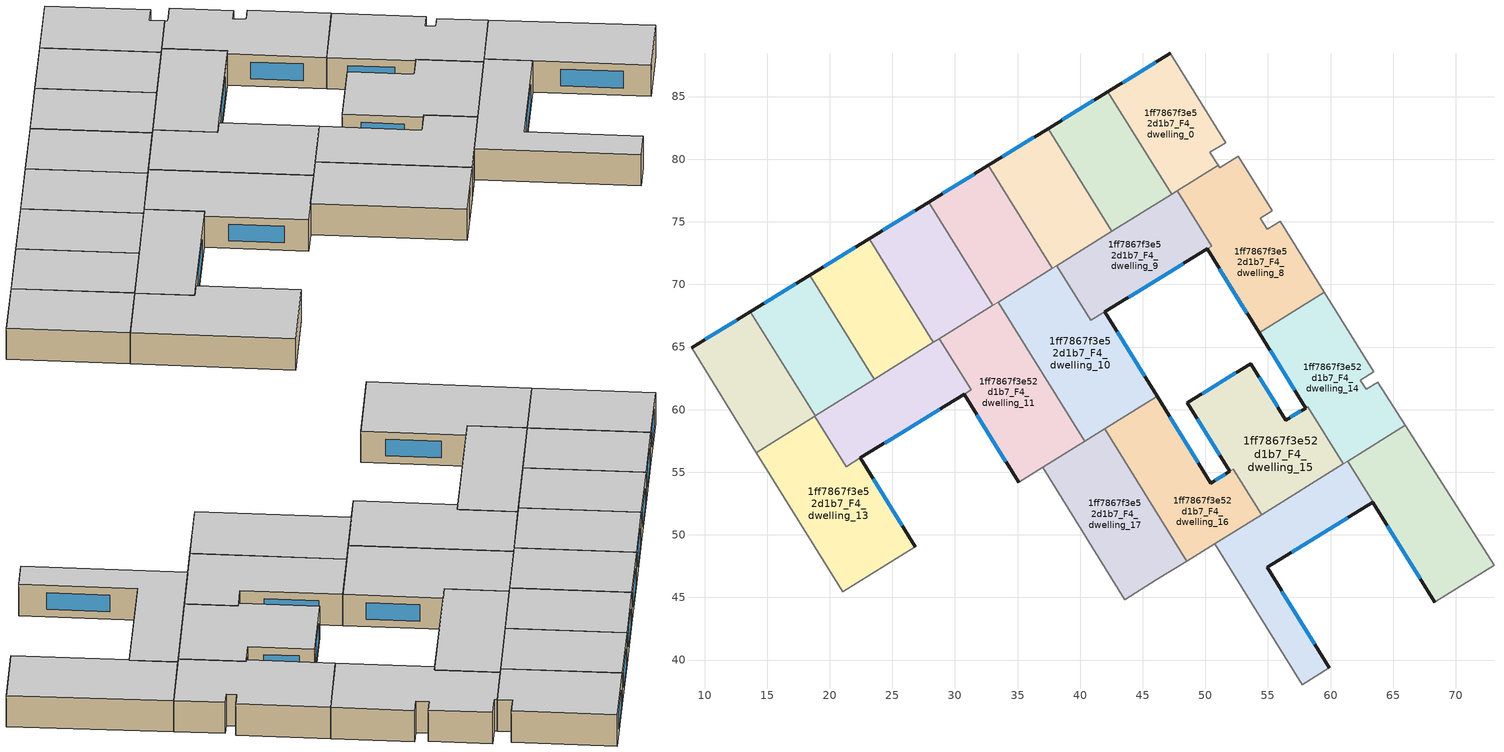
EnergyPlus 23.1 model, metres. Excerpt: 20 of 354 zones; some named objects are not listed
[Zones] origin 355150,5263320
1ff7867f3e52d1b7_F4_dwelling_0
 floor to 1ff7867f3e52d1b7_F3_dwelling_0 (EU_floor_Construction): 47.19,88.45 51.62,81.31 50.37,80.54 51.01,79.5 47.32,77.21 42.22,85.39 z12
 wall outside (EU_wall_Construction): 47.19,88.45 42.22,85.39 z12:15
 wall adiabatic (EU_wall_Construction): 51.01,79.5 50.37,80.54 51.62,81.31 47.19,88.45 z12:15
 wall to 1ff7867f3e52d1b7_F4_dwelling_1 (EU_wall_Construction): 42.22,85.39 47.32,77.21 z12:15
 wall to 1ff7867f3e52d1b7_F4_dwelling_8 (EU_wall_Construction): 47.76,77.48 51.01,79.5 z12:15
 wall to 1ff7867f3e52d1b7_F4_dwelling_9 (EU_wall_Construction): 47.32,77.21 47.76,77.48 z12:15
 window (EU_Window_Construction): 46.02,87.73 43.39,86.11 z12.7:14.3
 ceiling to 1ff7867f3e52d1b7_F5_dwelling_0 (EU_floor_Construction): 51.01,79.5 50.37,80.54 51.62,81.31 47.19,88.45 42.22,85.39 47.32,77.21 z15
1ff7867f3e52d1b7_F4_dwelling_1
 floor to 1ff7867f3e52d1b7_F3_dwelling_1 (EU_floor_Construction): 42.22,85.39 47.32,77.21 42.54,74.24 37.43,82.45 z12
 wall outside (EU_wall_Construction): 42.22,85.39 37.43,82.45 z12:15
 wall to 1ff7867f3e52d1b7_F4_dwelling_2 (EU_wall_Construction): 37.43,82.45 42.54,74.24 z12:15
 wall to 1ff7867f3e52d1b7_F4_dwelling_9 (EU_wall_Construction): 42.54,74.24 47.32,77.21 z12:15
 window (EU_Window_Construction): 41.1,84.7 38.56,83.14 z12.7:14.3
 ceiling to 1ff7867f3e52d1b7_F5_dwelling_1 (EU_floor_Construction): 47.32,77.21 42.22,85.39 37.43,82.45 42.54,74.24 z15
1ff7867f3e52d1b7_F4_dwelling_10
 floor to 1ff7867f3e52d1b7_F3_dwelling_10 (EU_floor_Construction): 41.98,67.81 46.15,61.07 40.35,57.47 33.44,68.58 38.14,71.5 40.86,67.12 z12
 wall outside (EU_wall_Construction): 46.15,61.07 41.98,67.81 z12:15
 wall to 1ff7867f3e52d1b7_F4_dwelling_11 (EU_wall_Construction): 33.44,68.58 40.35,57.47 z12:15
 wall to 1ff7867f3e52d1b7_F4_dwelling_9 (EU_wall_Construction): 41.98,67.81 40.86,67.12 38.14,71.5 z12:15
 wall to 1ff7867f3e52d1b7_F4_dwelling_16 (EU_wall_Construction): 41.96,58.46 46.15,61.07 z12:15
 wall to 1ff7867f3e52d1b7_F4_dwelling_3 (EU_wall_Construction): 37.77,71.27 33.44,68.58 z12:15
 wall to 1ff7867f3e52d1b7_F4_dwelling_17 (EU_wall_Construction): 40.36,57.47 41.96,58.46 z12:15
 wall to 1ff7867f3e52d1b7_F4_dwelling_2 (EU_wall_Construction): 38.14,71.5 37.77,71.27 z12:15
 window (EU_Window_Construction): 45.17,62.65 42.96,66.23 z12.7:14.3
 ceiling to 1ff7867f3e52d1b7_F5_dwelling_10 (EU_floor_Construction): 46.15,61.07 41.98,67.81 40.86,67.12 38.14,71.5 33.44,68.58 40.35,57.47 z15
1ff7867f3e52d1b7_F4_dwelling_11
 floor to 1ff7867f3e52d1b7_F3_dwelling_11 (EU_floor_Construction): 33.44,68.58 40.35,57.47 35.08,54.19 30.72,61.22 31.29,61.57 28.74,65.66 z12
 wall outside (EU_wall_Construction): 30.72,61.22 35.08,54.19 z12:15
 wall to 1ff7867f3e52d1b7_F4_dwelling_12 (EU_wall_Construction): 28.74,65.66 31.29,61.57 30.72,61.22 z12:15
 wall to 1ff7867f3e52d1b7_F4_dwelling_4 (EU_wall_Construction): 33.02,68.32 28.74,65.66 z12:15
 wall to 1ff7867f3e52d1b7_F4_dwelling_17 (EU_wall_Construction): 37.01,55.39 40.35,57.47 z12:15
 wall to 1ff7867f3e52d1b7_F4_dwelling_18 (EU_wall_Construction): 35.08,54.19 37.01,55.39 z12:15
 wall to 1ff7867f3e52d1b7_F4_dwelling_3 (EU_wall_Construction): 33.44,68.58 33.02,68.32 z12:15
 window (EU_Window_Construction): 31.75,59.57 34.06,55.84 z12.7:14.3
 ceiling to 1ff7867f3e52d1b7_F5_dwelling_11 (EU_floor_Construction): 40.35,57.47 33.44,68.58 28.74,65.66 31.29,61.57 30.72,61.22 35.08,54.19 z15
1ff7867f3e52d1b7_F4_dwelling_12
 floor to 1ff7867f3e52d1b7_F3_dwelling_12 (EU_floor_Construction): 28.74,65.66 31.29,61.57 21.33,55.45 18.82,59.49 z12
 wall outside (EU_wall_Construction): 22.45,56.14 30.73,61.22 z12:15
 wall to 1ff7867f3e52d1b7_F4_dwelling_13 (EU_wall_Construction): 18.82,59.49 21.33,55.45 22.45,56.14 z12:15
 wall to 1ff7867f3e52d1b7_F4_dwelling_5 (EU_wall_Construction): 28.28,65.37 23.55,62.43 z12:15
 wall to 1ff7867f3e52d1b7_F4_dwelling_6 (EU_wall_Construction): 23.55,62.43 18.84,59.5 z12:15
 wall to 1ff7867f3e52d1b7_F4_dwelling_4 (EU_wall_Construction): 28.74,65.66 28.28,65.37 z12:15
 wall to 1ff7867f3e52d1b7_F4_dwelling_7 (EU_wall_Construction): 18.84,59.5 18.82,59.49 z12:15
 window (EU_Window_Construction): 24.4,57.33 28.78,60.03 z12.7:14.3
 ceiling to 1ff7867f3e52d1b7_F5_dwelling_12 (EU_floor_Construction): 31.29,61.57 28.74,65.66 18.82,59.49 21.33,55.45 z15
1ff7867f3e52d1b7_F4_dwelling_13
 floor to 1ff7867f3e52d1b7_F3_dwelling_13 (EU_floor_Construction): 22.45,56.14 26.84,49.06 21.02,45.44 14.13,56.57 18.82,59.49 21.33,55.45 z12
 wall outside (EU_wall_Construction): 26.84,49.06 22.45,56.14 z12:15
 wall to 1ff7867f3e52d1b7_F4_dwelling_19 (EU_wall_Construction): 21.02,45.44 26.84,49.06 z12:15
 wall adiabatic (EU_wall_Construction): 14.13,56.57 21.02,45.44 z12:15
 wall to 1ff7867f3e52d1b7_F4_dwelling_7 (EU_wall_Construction): 18.82,59.49 14.13,56.57 z12:15
 window (EU_Window_Construction): 25.81,50.72 23.48,54.48 z12.7:14.3
 ceiling to 1ff7867f3e52d1b7_F5_dwelling_13 (EU_floor_Construction): 26.84,49.06 22.45,56.14 21.33,55.45 18.82,59.49 14.13,56.57 21.02,45.44 z15
1ff7867f3e52d1b7_F4_dwelling_14
 floor to 1ff7867f3e52d1b7_F3_dwelling_14 (EU_floor_Construction): 59.51,69.38 63.46,63.01 62.38,62.33 62.83,61.62 63.75,62.2 65.95,58.74 61.01,55.67 58.17,60.23 58.01,60.13 54.29,66.13 z12
 wall outside (EU_wall_Construction): 54.29,66.13 58.01,60.13 z12:15
 wall adiabatic (EU_wall_Construction): 65.95,58.74 63.75,62.2 62.83,61.62 62.38,62.33 63.46,63.01 59.51,69.38 z12:15
 wall to 1ff7867f3e52d1b7_F4_dwelling_8 (EU_wall_Construction): 59.51,69.38 54.29,66.13 z12:15
 wall to 1ff7867f3e52d1b7_F4_dwelling_20 (EU_wall_Construction): 61.36,55.89 65.95,58.74 z12:15
 wall to 1ff7867f3e52d1b7_F4_dwelling_15 (EU_wall_Construction): 58.17,60.22 61.01,55.67 / 58.01,60.13 58.17,60.23 z12:15
 wall to 1ff7867f3e52d1b7_F4_dwelling_21 (EU_wall_Construction): 61.01,55.67 61.36,55.89 z12:15
 window (EU_Window_Construction): 55.17,64.72 57.14,61.54 z12.7:14.3
 ceiling to 1ff7867f3e52d1b7_F5_dwelling_14 (EU_floor_Construction): 65.95,58.74 63.75,62.2 62.83,61.62 62.38,62.33 63.46,63.01 59.51,69.38 54.29,66.13 58.01,60.13 58.17,60.23 61.01,55.67 z15
1ff7867f3e52d1b7_F4_dwelling_15
 floor to 1ff7867f3e52d1b7_F3_dwelling_15 (EU_floor_Construction): 58.17,60.22 61.01,55.67 54.5,51.62 52.24,55.24 51.96,55.06 48.57,60.54 53.64,63.66 56.43,59.16 58.01,60.13 z12
 wall outside (EU_wall_Construction): 58.01,60.12 56.43,59.16 53.64,63.66 48.57,60.54 51.96,55.06 z12:15
 wall to 1ff7867f3e52d1b7_F4_dwelling_21 (EU_wall_Construction): 54.5,51.62 61.01,55.67 z12:15
 wall to 1ff7867f3e52d1b7_F4_dwelling_16 (EU_wall_Construction): 52.25,55.24 54.5,51.62 / 51.96,55.06 52.24,55.24 z12:15
 window (EU_Window_Construction): 55.77,60.21 54.29,62.6 / 57.63,59.9 56.8,59.38 / 49.36,59.25 51.16,56.35 / 52.45,62.93 49.76,61.27 z12.7:14.3
 ceiling to 1ff7867f3e52d1b7_F5_dwelling_15 (EU_floor_Construction): 61.01,55.67 58.17,60.22 58.01,60.13 56.43,59.16 53.64,63.66 48.57,60.54 51.96,55.06 52.24,55.24 54.5,51.62 z15
1ff7867f3e52d1b7_F4_dwelling_16
 floor to 1ff7867f3e52d1b7_F3_dwelling_16 (EU_floor_Construction): 52.24,55.24 54.5,51.62 48.52,47.91 41.96,58.46 46.15,61.07 50.45,54.13 z12
 wall outside (EU_wall_Construction): 51.96,55.06 50.45,54.13 46.15,61.07 z12:15
 wall to 1ff7867f3e52d1b7_F4_dwelling_17 (EU_wall_Construction): 41.96,58.46 48.52,47.91 z12:15
 wall to 1ff7867f3e52d1b7_F4_dwelling_22 (EU_wall_Construction): 48.52,47.91 50.74,49.28 z12:15
 wall to 1ff7867f3e52d1b7_F4_dwelling_21 (EU_wall_Construction): 50.74,49.28 54.5,51.62 z12:15
 window (EU_Window_Construction): 49.44,55.76 47.16,59.44 / 51.6,54.84 50.8,54.35 z12.7:14.3
 ceiling to 1ff7867f3e52d1b7_F5_dwelling_16 (EU_floor_Construction): 54.5,51.62 52.24,55.24 50.45,54.13 46.15,61.07 41.96,58.46 48.52,47.91 z15
1ff7867f3e52d1b7_F4_dwelling_17
 floor to 1ff7867f3e52d1b7_F3_dwelling_17 (EU_floor_Construction): 41.96,58.46 48.52,47.91 43.58,44.83 37.01,55.39 z12
 wall to 1ff7867f3e52d1b7_F4_dwelling_18 (EU_wall_Construction): 37.01,55.39 43.58,44.83 z12:15
 wall to 1ff7867f3e52d1b7_F4_dwelling_23 (EU_wall_Construction): 43.58,44.83 46.09,46.39 z12:15
 wall to 1ff7867f3e52d1b7_F4_dwelling_22 (EU_wall_Construction): 46.09,46.39 48.52,47.9 z12:15
 ceiling to 1ff7867f3e52d1b7_F5_dwelling_17 (EU_floor_Construction): 48.52,47.91 41.96,58.46 37.01,55.39 43.58,44.83 z15
1ff7867f3e52d1b7_F4_dwelling_2
 floor to 1ff7867f3e52d1b7_F3_dwelling_2 (EU_floor_Construction): 37.43,82.45 42.54,74.24 37.77,71.27 32.66,79.5 z12
 wall outside (EU_wall_Construction): 37.43,82.45 32.66,79.5 z12:15
 wall to 1ff7867f3e52d1b7_F4_dwelling_3 (EU_wall_Construction): 32.66,79.5 37.77,71.27 z12:15
 wall to 1ff7867f3e52d1b7_F4_dwelling_9 (EU_wall_Construction): 38.14,71.5 42.54,74.24 z12:15
 window (EU_Window_Construction): 36.31,81.76 33.78,80.2 z12.7:14.3
 ceiling to 1ff7867f3e52d1b7_F5_dwelling_2 (EU_floor_Construction): 42.54,74.24 37.43,82.45 32.66,79.5 37.77,71.27 z15
1ff7867f3e52d1b7_F4_dwelling_20
 floor to 1ff7867f3e52d1b7_F3_dwelling_20 (EU_floor_Construction): 65.95,58.74 73.05,47.56 68.35,44.64 68.31,44.62 63.38,52.59 63.4,52.61 61.36,55.89 z12
 wall outside (EU_wall_Construction): 63.38,52.59 68.31,44.62 z12:15
 wall adiabatic (EU_wall_Construction): 73.05,47.56 65.95,58.74 z12:15
 wall to 1ff7867f3e52d1b7_F4_dwelling_21 (EU_wall_Construction): 61.36,55.89 63.4,52.61 63.38,52.59 z12:15
 wall to 1ff7867f3e52d1b7_F4_dwelling_26 (EU_wall_Construction): 68.31,44.62 68.35,44.64 73.05,47.56 z12:15
 window (EU_Window_Construction): 64.54,50.72 67.15,46.49 z12.7:14.3
 ceiling to 1ff7867f3e52d1b7_F5_dwelling_20 (EU_floor_Construction): 73.05,47.56 65.95,58.74 61.36,55.89 63.4,52.61 63.38,52.59 68.31,44.62 68.35,44.64 z15
1ff7867f3e52d1b7_F4_dwelling_21
 floor to 1ff7867f3e52d1b7_F3_dwelling_21 (EU_floor_Construction): 61.36,55.89 63.4,52.61 63.37,52.59 54.93,47.39 59.89,39.38 57.73,38.04 50.74,49.28 z12
 wall outside (EU_wall_Construction): 59.89,39.38 54.93,47.39 63.37,52.59 z12:15
 wall to 1ff7867f3e52d1b7_F4_dwelling_22 (EU_wall_Construction): 50.74,49.28 57.73,38.04 z12:15
 wall to 1ff7867f3e52d1b7_F4_dwelling_28 (EU_wall_Construction): 57.73,38.04 59.89,39.38 z12:15
 window (EU_Window_Construction): 56.91,48.61 61.39,51.37 / 58.73,41.26 56.09,45.51 z12.7:14.3
 ceiling to 1ff7867f3e52d1b7_F5_dwelling_21 (EU_floor_Construction): 59.89,39.38 54.93,47.39 63.37,52.59 63.4,52.61 61.36,55.89 50.74,49.28 57.73,38.04 z15
1ff7867f3e52d1b7_F4_dwelling_3
 floor to 1ff7867f3e52d1b7_F3_dwelling_3 (EU_floor_Construction): 32.66,79.5 37.77,71.27 33.02,68.32 27.89,76.57 z12
 wall outside (EU_wall_Construction): 32.66,79.5 27.89,76.57 z12:15
 wall to 1ff7867f3e52d1b7_F4_dwelling_4 (EU_wall_Construction): 27.89,76.57 33.02,68.32 z12:15
 window (EU_Window_Construction): 31.54,78.82 29.01,77.26 z12.7:14.3
 ceiling to 1ff7867f3e52d1b7_F5_dwelling_3 (EU_floor_Construction): 37.77,71.27 32.66,79.5 27.89,76.57 33.02,68.32 z15
1ff7867f3e52d1b7_F4_dwelling_4
 floor to 1ff7867f3e52d1b7_F3_dwelling_4 (EU_floor_Construction): 27.89,76.57 33.02,68.32 28.28,65.37 23.14,73.65 z12
 wall outside (EU_wall_Construction): 27.89,76.57 23.14,73.65 z12:15
 wall to 1ff7867f3e52d1b7_F4_dwelling_5 (EU_wall_Construction): 23.14,73.65 28.28,65.37 z12:15
 window (EU_Window_Construction): 26.77,75.89 24.25,74.33 z12.7:14.3
 ceiling to 1ff7867f3e52d1b7_F5_dwelling_4 (EU_floor_Construction): 33.02,68.32 27.89,76.57 23.14,73.65 28.28,65.37 z15
1ff7867f3e52d1b7_F4_dwelling_5
 floor to 1ff7867f3e52d1b7_F3_dwelling_5 (EU_floor_Construction): 23.14,73.65 28.28,65.37 23.55,62.43 18.4,70.73 z12
 wall outside (EU_wall_Construction): 23.14,73.65 18.4,70.73 z12:15
 wall to 1ff7867f3e52d1b7_F4_dwelling_6 (EU_wall_Construction): 18.4,70.73 23.55,62.43 z12:15
 window (EU_Window_Construction): 22.02,72.96 19.51,71.41 z12.7:14.3
 ceiling to 1ff7867f3e52d1b7_F5_dwelling_5 (EU_floor_Construction): 28.28,65.37 23.14,73.65 18.4,70.73 23.55,62.43 z15
1ff7867f3e52d1b7_F4_dwelling_6
 floor to 1ff7867f3e52d1b7_F3_dwelling_6 (EU_floor_Construction): 18.4,70.73 23.55,62.43 18.84,59.5 13.67,67.82 z12
 wall outside (EU_wall_Construction): 18.4,70.73 13.67,67.82 z12:15
 wall to 1ff7867f3e52d1b7_F4_dwelling_7 (EU_wall_Construction): 13.67,67.82 18.84,59.5 z12:15
 window (EU_Window_Construction): 17.28,70.05 14.78,68.5 z12.7:14.3
 ceiling to 1ff7867f3e52d1b7_F5_dwelling_6 (EU_floor_Construction): 23.55,62.43 18.4,70.73 13.67,67.82 18.84,59.5 z15
1ff7867f3e52d1b7_F4_dwelling_7
 floor to 1ff7867f3e52d1b7_F3_dwelling_7 (EU_floor_Construction): 13.67,67.82 18.84,59.5 14.13,56.57 8.96,64.92 z12
 wall outside (EU_wall_Construction): 13.67,67.82 8.96,64.92 z12:15
 wall adiabatic (EU_wall_Construction): 8.96,64.92 14.13,56.57 z12:15
 window (EU_Window_Construction): 12.56,67.14 10.06,65.6 z12.7:14.3
 ceiling to 1ff7867f3e52d1b7_F5_dwelling_7 (EU_floor_Construction): 18.84,59.5 13.67,67.82 8.96,64.92 14.13,56.57 z15
1ff7867f3e52d1b7_F4_dwelling_8
 floor to 1ff7867f3e52d1b7_F3_dwelling_8 (EU_floor_Construction): 55.33,75.89 54.38,75.3 54.93,74.39 56,75.06 59.51,69.38 54.29,66.13 50.15,72.83 50.51,73.05 47.76,77.48 51.01,79.5 51.14,79.3 52.65,80.23 z12
 wall outside (EU_wall_Construction): 50.15,72.83 54.29,66.13 z12:15
 wall adiabatic (EU_wall_Construction): 59.51,69.38 56,75.06 54.93,74.39 54.38,75.3 55.33,75.89 52.65,80.23 51.14,79.3 51.01,79.5 z12:15
 wall to 1ff7867f3e52d1b7_F4_dwelling_9 (EU_wall_Construction): 47.76,77.48 50.51,73.05 50.15,72.83 z12:15
 window (EU_Window_Construction): 51.12,71.26 53.32,67.71 z12.7:14.3
 ceiling to 1ff7867f3e52d1b7_F5_dwelling_8 (EU_floor_Construction): 59.51,69.38 56,75.06 54.93,74.39 54.38,75.3 55.33,75.89 52.65,80.23 51.14,79.3 51.01,79.5 47.76,77.48 50.51,73.05 50.15,72.83 54.29,66.13 z15
1ff7867f3e52d1b7_F4_dwelling_9
 floor to 1ff7867f3e52d1b7_F3_dwelling_9 (EU_floor_Construction): 47.76,77.48 50.51,73.05 40.86,67.12 38.14,71.5 z12
 wall outside (EU_wall_Construction): 41.98,67.81 50.15,72.83 z12:15
 window (EU_Window_Construction): 43.9,68.99 48.23,71.65 z12.7:14.3
 ceiling to 1ff7867f3e52d1b7_F5_dwelling_9 (EU_floor_Construction): 50.51,73.05 47.76,77.48 38.14,71.5 40.86,67.12 z15
[Building]
EU S2 Campaign: North Axis=0; Terrain=City; Solar Distribution=FullExterior
[Site:Location]
Budapest.Ferenc.Liszt.Intl.AP: Latitude=47.437; Longitude=19.256; Time Zone=1; Elevation=185
[SizingPeriod:WeatherFileDays]
AnnualSizingPeriod: Begin Month=1; Begin Day of Month=1; End Month=12; End Day of Month=31; Day of Week for Start Day=Monday; Use Weather File Daylight Saving Period=No; Use Weather File Rain and Snow Indicators=No
[MATERIAL]
EU_InternalMass_Material: Roughness=MediumRough; Thickness=0.1; Conductivity=1; Density=1800; Specific Heat=900; Thermal Absorptance=0.9; Solar Absorptance=0.7; Visible Absorptance=0.7
[MATERIAL:NOMASS] Roughness=MediumRough; Thermal Absorptance=0.9; Solar Absorptance=0.7; Visible Absorptance=0.7
Name | Thermal Resistance
EU_wall_NoMass | 0.832559
EU_floor_NoMass | 0.872794
[WINDOWMATERIAL:SIMPLEGLAZINGSYSTEM]
EU_Window_SimpleGlazing: UFactor=2.79869; Solar Heat Gain Coefficient=0.75; Visible Transmittance=0.75
[CONSTRUCTION]
EU_wall_Construction: EU_wall_NoMass
EU_floor_Construction: EU_floor_NoMass
EU_Window_Construction: EU_Window_SimpleGlazing
EU_InternalMass_Construction: EU_InternalMass_Material
[ZONE] Type=1; Multiplier=1; Ceiling Height=autocalculate; Floor Area=autocalculate; Part of Total Floor Area=Yes
Name | Volume
1ff7867f3e52d1b7_F4_dwelling_0 | 162.953
1ff7867f3e52d1b7_F4_dwelling_1 | 162.927
1ff7867f3e52d1b7_F4_dwelling_10 | 248.158
1ff7867f3e52d1b7_F4_dwelling_11 | 233.833
1ff7867f3e52d1b7_F4_dwelling_12 | 167.907
1ff7867f3e52d1b7_F4_dwelling_13 | 250.023
1ff7867f3e52d1b7_F4_dwelling_14 | 221.111
1ff7867f3e52d1b7_F4_dwelling_15 | 219.817
1ff7867f3e52d1b7_F4_dwelling_16 | 210.796
1ff7867f3e52d1b7_F4_dwelling_17 | 217.256
1ff7867f3e52d1b7_F4_dwelling_2 | 162.947
1ff7867f3e52d1b7_F4_dwelling_20 | 218.36
1ff7867f3e52d1b7_F4_dwelling_21 | 216.167
1ff7867f3e52d1b7_F4_dwelling_3 | 162.949
1ff7867f3e52d1b7_F4_dwelling_4 | 162.935
1ff7867f3e52d1b7_F4_dwelling_5 | 162.948
1ff7867f3e52d1b7_F4_dwelling_6 | 162.921
1ff7867f3e52d1b7_F4_dwelling_7 | 162.956
1ff7867f3e52d1b7_F4_dwelling_8 | 227.431
1ff7867f3e52d1b7_F4_dwelling_9 | 176.137
[INTERNALMASS] Construction=EU_InternalMass_Construction
Name | Zone or ZoneList | Surface Area
1ff7867f3e52d1b7_F4_dwelling_0_EU_InternalMass | 1ff7867f3e52d1b7_F4_dwelling_0 | 54.3176
1ff7867f3e52d1b7_F4_dwelling_1_EU_InternalMass | 1ff7867f3e52d1b7_F4_dwelling_1 | 54.309
1ff7867f3e52d1b7_F4_dwelling_2_EU_InternalMass | 1ff7867f3e52d1b7_F4_dwelling_2 | 54.3156
1ff7867f3e52d1b7_F4_dwelling_3_EU_InternalMass | 1ff7867f3e52d1b7_F4_dwelling_3 | 54.3164
1ff7867f3e52d1b7_F4_dwelling_4_EU_InternalMass | 1ff7867f3e52d1b7_F4_dwelling_4 | 54.3115
1ff7867f3e52d1b7_F4_dwelling_5_EU_InternalMass | 1ff7867f3e52d1b7_F4_dwelling_5 | 54.3161
1ff7867f3e52d1b7_F4_dwelling_6_EU_InternalMass | 1ff7867f3e52d1b7_F4_dwelling_6 | 54.3068
1ff7867f3e52d1b7_F4_dwelling_7_EU_InternalMass | 1ff7867f3e52d1b7_F4_dwelling_7 | 54.3185
1ff7867f3e52d1b7_F4_dwelling_8_EU_InternalMass | 1ff7867f3e52d1b7_F4_dwelling_8 | 75.8117
1ff7867f3e52d1b7_F4_dwelling_9_EU_InternalMass | 1ff7867f3e52d1b7_F4_dwelling_9 | 58.7085
1ff7867f3e52d1b7_F4_dwelling_10_EU_InternalMass | 1ff7867f3e52d1b7_F4_dwelling_10 | 82.7193
1ff7867f3e52d1b7_F4_dwelling_11_EU_InternalMass | 1ff7867f3e52d1b7_F4_dwelling_11 | 77.9441
1ff7867f3e52d1b7_F4_dwelling_12_EU_InternalMass | 1ff7867f3e52d1b7_F4_dwelling_12 | 55.9651
1ff7867f3e52d1b7_F4_dwelling_13_EU_InternalMass | 1ff7867f3e52d1b7_F4_dwelling_13 | 83.3393
1ff7867f3e52d1b7_F4_dwelling_14_EU_InternalMass | 1ff7867f3e52d1b7_F4_dwelling_14 | 73.7034
1ff7867f3e52d1b7_F4_dwelling_15_EU_InternalMass | 1ff7867f3e52d1b7_F4_dwelling_15 | 73.2719
1ff7867f3e52d1b7_F4_dwelling_16_EU_InternalMass | 1ff7867f3e52d1b7_F4_dwelling_16 | 70.266
1ff7867f3e52d1b7_F4_dwelling_17_EU_InternalMass | 1ff7867f3e52d1b7_F4_dwelling_17 | 72.4188
1ff7867f3e52d1b7_F4_dwelling_20_EU_InternalMass | 1ff7867f3e52d1b7_F4_dwelling_20 | 72.7865
1ff7867f3e52d1b7_F4_dwelling_21_EU_InternalMass | 1ff7867f3e52d1b7_F4_dwelling_21 | 72.0549
[OTHEREQUIPMENT] Fuel Type=Electricity; Design Level Calculation Method=Watts/Area; Power per Zone Floor Area=1; Fraction Latent=0; Fraction Radiant=0; Fraction Lost=0; Carbon Dioxide Generation Rate=0; EndUse Subcategory=EU_Step8_InternalGains
Name | Zone or ZoneList or Space or SpaceList | Schedule
EU_Step8_InternalGain_1ff7867f3e52d1b7_F4_dwelling_0_f000 | 1ff7867f3e52d1b7_F4_dwelling_0 | EU_Step8_GainSchedule_1ff7867f3e52d1b7_F4_dwelling_0_f000
EU_Step8_InternalGain_1ff7867f3e52d1b7_F4_dwelling_1_f000 | 1ff7867f3e52d1b7_F4_dwelling_1 | EU_Step8_GainSchedule_1ff7867f3e52d1b7_F4_dwelling_1_f000
EU_Step8_InternalGain_1ff7867f3e52d1b7_F4_dwelling_2_f000 | 1ff7867f3e52d1b7_F4_dwelling_2 | EU_Step8_GainSchedule_1ff7867f3e52d1b7_F4_dwelling_2_f000
EU_Step8_InternalGain_1ff7867f3e52d1b7_F4_dwelling_3_f000 | 1ff7867f3e52d1b7_F4_dwelling_3 | EU_Step8_GainSchedule_1ff7867f3e52d1b7_F4_dwelling_3_f000
EU_Step8_InternalGain_1ff7867f3e52d1b7_F4_dwelling_4_f000 | 1ff7867f3e52d1b7_F4_dwelling_4 | EU_Step8_GainSchedule_1ff7867f3e52d1b7_F4_dwelling_4_f000
EU_Step8_InternalGain_1ff7867f3e52d1b7_F4_dwelling_5_f000 | 1ff7867f3e52d1b7_F4_dwelling_5 | EU_Step8_GainSchedule_1ff7867f3e52d1b7_F4_dwelling_5_f000
EU_Step8_InternalGain_1ff7867f3e52d1b7_F4_dwelling_6_f000 | 1ff7867f3e52d1b7_F4_dwelling_6 | EU_Step8_GainSchedule_1ff7867f3e52d1b7_F4_dwelling_6_f000
EU_Step8_InternalGain_1ff7867f3e52d1b7_F4_dwelling_7_f000 | 1ff7867f3e52d1b7_F4_dwelling_7 | EU_Step8_GainSchedule_1ff7867f3e52d1b7_F4_dwelling_7_f000
EU_Step8_InternalGain_1ff7867f3e52d1b7_F4_dwelling_8_f000 | 1ff7867f3e52d1b7_F4_dwelling_8 | EU_Step8_GainSchedule_1ff7867f3e52d1b7_F4_dwelling_8_f000
EU_Step8_InternalGain_1ff7867f3e52d1b7_F4_dwelling_9_f000 | 1ff7867f3e52d1b7_F4_dwelling_9 | EU_Step8_GainSchedule_1ff7867f3e52d1b7_F4_dwelling_9_f000
EU_Step8_InternalGain_1ff7867f3e52d1b7_F4_dwelling_10_f000 | 1ff7867f3e52d1b7_F4_dwelling_10 | EU_Step8_GainSchedule_1ff7867f3e52d1b7_F4_dwelling_10_f000
EU_Step8_InternalGain_1ff7867f3e52d1b7_F4_dwelling_11_f000 | 1ff7867f3e52d1b7_F4_dwelling_11 | EU_Step8_GainSchedule_1ff7867f3e52d1b7_F4_dwelling_11_f000
EU_Step8_InternalGain_1ff7867f3e52d1b7_F4_dwelling_12_f000 | 1ff7867f3e52d1b7_F4_dwelling_12 | EU_Step8_GainSchedule_1ff7867f3e52d1b7_F4_dwelling_12_f000
EU_Step8_InternalGain_1ff7867f3e52d1b7_F4_dwelling_13_f000 | 1ff7867f3e52d1b7_F4_dwelling_13 | EU_Step8_GainSchedule_1ff7867f3e52d1b7_F4_dwelling_13_f000
EU_Step8_InternalGain_1ff7867f3e52d1b7_F4_dwelling_14_f000 | 1ff7867f3e52d1b7_F4_dwelling_14 | EU_Step8_GainSchedule_1ff7867f3e52d1b7_F4_dwelling_14_f000
EU_Step8_InternalGain_1ff7867f3e52d1b7_F4_dwelling_15_f000 | 1ff7867f3e52d1b7_F4_dwelling_15 | EU_Step8_GainSchedule_1ff7867f3e52d1b7_F4_dwelling_15_f000
EU_Step8_InternalGain_1ff7867f3e52d1b7_F4_dwelling_16_f000 | 1ff7867f3e52d1b7_F4_dwelling_16 | EU_Step8_GainSchedule_1ff7867f3e52d1b7_F4_dwelling_16_f000
EU_Step8_InternalGain_1ff7867f3e52d1b7_F4_dwelling_17_f000 | 1ff7867f3e52d1b7_F4_dwelling_17 | EU_Step8_GainSchedule_1ff7867f3e52d1b7_F4_dwelling_17_f000
EU_Step8_InternalGain_1ff7867f3e52d1b7_F4_dwelling_20_f000 | 1ff7867f3e52d1b7_F4_dwelling_20 | EU_Step8_GainSchedule_1ff7867f3e52d1b7_F4_dwelling_20_f000
EU_Step8_InternalGain_1ff7867f3e52d1b7_F4_dwelling_21_f000 | 1ff7867f3e52d1b7_F4_dwelling_21 | EU_Step8_GainSchedule_1ff7867f3e52d1b7_F4_dwelling_21_f000
[ZONEVENTILATION:DESIGNFLOWRATE] Schedule=EU_AlwaysOn; Design Flow Rate Calculation Method=AirChanges/Hour; Air Changes per Hour=0.475469; Ventilation Type=Natural; Fan Pressure Rise=0; Fan Total Efficiency=1; Constant Term Coefficient=1; Temperature Term Coefficient=0; Velocity Term Coefficient=0; Velocity Squared Term Coefficient=0; Minimum Indoor Temperature=-100; Maximum Indoor Temperature=100; Delta Temperature=-100; Minimum Outdoor Temperature=-100; Maximum Outdoor Temperature=100; Maximum Wind Speed=40
Name | Zone or ZoneList or Space or SpaceList
EU_ConstantAir_1ff7867f3e52d1b7_F4_dwelling_0 | 1ff7867f3e52d1b7_F4_dwelling_0
EU_ConstantAir_1ff7867f3e52d1b7_F4_dwelling_1 | 1ff7867f3e52d1b7_F4_dwelling_1
EU_ConstantAir_1ff7867f3e52d1b7_F4_dwelling_2 | 1ff7867f3e52d1b7_F4_dwelling_2
EU_ConstantAir_1ff7867f3e52d1b7_F4_dwelling_3 | 1ff7867f3e52d1b7_F4_dwelling_3
EU_ConstantAir_1ff7867f3e52d1b7_F4_dwelling_4 | 1ff7867f3e52d1b7_F4_dwelling_4
EU_ConstantAir_1ff7867f3e52d1b7_F4_dwelling_5 | 1ff7867f3e52d1b7_F4_dwelling_5
EU_ConstantAir_1ff7867f3e52d1b7_F4_dwelling_6 | 1ff7867f3e52d1b7_F4_dwelling_6
EU_ConstantAir_1ff7867f3e52d1b7_F4_dwelling_7 | 1ff7867f3e52d1b7_F4_dwelling_7
EU_ConstantAir_1ff7867f3e52d1b7_F4_dwelling_8 | 1ff7867f3e52d1b7_F4_dwelling_8
EU_ConstantAir_1ff7867f3e52d1b7_F4_dwelling_9 | 1ff7867f3e52d1b7_F4_dwelling_9
EU_ConstantAir_1ff7867f3e52d1b7_F4_dwelling_10 | 1ff7867f3e52d1b7_F4_dwelling_10
EU_ConstantAir_1ff7867f3e52d1b7_F4_dwelling_11 | 1ff7867f3e52d1b7_F4_dwelling_11
EU_ConstantAir_1ff7867f3e52d1b7_F4_dwelling_12 | 1ff7867f3e52d1b7_F4_dwelling_12
EU_ConstantAir_1ff7867f3e52d1b7_F4_dwelling_13 | 1ff7867f3e52d1b7_F4_dwelling_13
EU_ConstantAir_1ff7867f3e52d1b7_F4_dwelling_14 | 1ff7867f3e52d1b7_F4_dwelling_14
EU_ConstantAir_1ff7867f3e52d1b7_F4_dwelling_15 | 1ff7867f3e52d1b7_F4_dwelling_15
EU_ConstantAir_1ff7867f3e52d1b7_F4_dwelling_16 | 1ff7867f3e52d1b7_F4_dwelling_16
EU_ConstantAir_1ff7867f3e52d1b7_F4_dwelling_17 | 1ff7867f3e52d1b7_F4_dwelling_17
EU_ConstantAir_1ff7867f3e52d1b7_F4_dwelling_20 | 1ff7867f3e52d1b7_F4_dwelling_20
EU_ConstantAir_1ff7867f3e52d1b7_F4_dwelling_21 | 1ff7867f3e52d1b7_F4_dwelling_21
[HVACTEMPLATE:ZONE:IDEALLOADSAIRSYSTEM] System Availability Schedule=EU_AlwaysOn; Maximum Heating Supply Air Temperature=50; Minimum Cooling Supply Air Temperature=13; Maximum Heating Supply Air Humidity Ratio=0.0156; Minimum Cooling Supply Air Humidity Ratio=0.0077; Heating Limit=NoLimit; Cooling Limit=NoLimit; Heating Availability Schedule=EU_AlwaysOn; Cooling Availability Schedule=EU_CoolingOff; Dehumidification Control Type=ConstantSensibleHeatRatio; Cooling Sensible Heat Ratio=0.7; Dehumidification Setpoint=60; Humidification Control Type=None; Humidification Setpoint=30; Outdoor Air Method=None; Outdoor Air Flow Rate per Person=0.00944; Outdoor Air Flow Rate per Zone Floor Area=0; Outdoor Air Flow Rate per Zone=0; Demand Controlled Ventilation Type=None; Outdoor Air Economizer Type=NoEconomizer; Heat Recovery Type=None; Sensible Heat Recovery Effectiveness=0.7; Latent Heat Recovery Effectiveness=0.65
Name | Template Thermostat
1ff7867f3e52d1b7_F4_dwelling_0 | EU_HeatOnly_1ff7867f3e52d1b7_F4_dwelling_0
1ff7867f3e52d1b7_F4_dwelling_1 | EU_HeatOnly_1ff7867f3e52d1b7_F4_dwelling_1
1ff7867f3e52d1b7_F4_dwelling_2 | EU_HeatOnly_1ff7867f3e52d1b7_F4_dwelling_2
1ff7867f3e52d1b7_F4_dwelling_3 | EU_HeatOnly_1ff7867f3e52d1b7_F4_dwelling_3
1ff7867f3e52d1b7_F4_dwelling_4 | EU_HeatOnly_1ff7867f3e52d1b7_F4_dwelling_4
1ff7867f3e52d1b7_F4_dwelling_5 | EU_HeatOnly_1ff7867f3e52d1b7_F4_dwelling_5
1ff7867f3e52d1b7_F4_dwelling_6 | EU_HeatOnly_1ff7867f3e52d1b7_F4_dwelling_6
1ff7867f3e52d1b7_F4_dwelling_7 | EU_HeatOnly_1ff7867f3e52d1b7_F4_dwelling_7
1ff7867f3e52d1b7_F4_dwelling_8 | EU_HeatOnly_1ff7867f3e52d1b7_F4_dwelling_8
1ff7867f3e52d1b7_F4_dwelling_9 | EU_HeatOnly_1ff7867f3e52d1b7_F4_dwelling_9
1ff7867f3e52d1b7_F4_dwelling_10 | EU_HeatOnly_1ff7867f3e52d1b7_F4_dwelling_10
1ff7867f3e52d1b7_F4_dwelling_11 | EU_HeatOnly_1ff7867f3e52d1b7_F4_dwelling_11
1ff7867f3e52d1b7_F4_dwelling_12 | EU_HeatOnly_1ff7867f3e52d1b7_F4_dwelling_12
1ff7867f3e52d1b7_F4_dwelling_13 | EU_HeatOnly_1ff7867f3e52d1b7_F4_dwelling_13
1ff7867f3e52d1b7_F4_dwelling_14 | EU_HeatOnly_1ff7867f3e52d1b7_F4_dwelling_14
1ff7867f3e52d1b7_F4_dwelling_15 | EU_HeatOnly_1ff7867f3e52d1b7_F4_dwelling_15
1ff7867f3e52d1b7_F4_dwelling_16 | EU_HeatOnly_1ff7867f3e52d1b7_F4_dwelling_16
1ff7867f3e52d1b7_F4_dwelling_17 | EU_HeatOnly_1ff7867f3e52d1b7_F4_dwelling_17
1ff7867f3e52d1b7_F4_dwelling_20 | EU_HeatOnly_1ff7867f3e52d1b7_F4_dwelling_20
1ff7867f3e52d1b7_F4_dwelling_21 | EU_HeatOnly_1ff7867f3e52d1b7_F4_dwelling_21
[SIZING:ZONE] Zone Cooling Design Supply Air Temperature Input Method=SupplyAirTemperature; Zone Cooling Design Supply Air Temperature=13; Zone Heating Design Supply Air Temperature Input Method=SupplyAirTemperature; Zone Heating Design Supply Air Temperature=50; Zone Cooling Design Supply Air Humidity Ratio=0.008; Zone Heating Design Supply Air Humidity Ratio=0.008; Cooling Design Air Flow Method=DesignDay; Cooling Design Air Flow Rate=0; Cooling Minimum Air Flow per Zone Floor Area=0.000762; Cooling Minimum Air Flow=0; Cooling Minimum Air Flow Fraction=0.2; Heating Design Air Flow Method=DesignDay; Heating Design Air Flow Rate=0; Heating Maximum Air Flow per Zone Floor Area=0.002032; Heating Maximum Air Flow=0.141576; Heating Maximum Air Flow Fraction=0.3; Account for Dedicated Outdoor Air System=No; Dedicated Outdoor Air System Control Strategy=NeutralSupplyAir; Dedicated Outdoor Air Low Setpoint Temperature for Design=autosize; Dedicated Outdoor Air High Setpoint Temperature for Design=autosize; Zone Load Sizing Method=Sensible Load Only No Latent Load; Zone Latent Cooling Design Supply Air Humidity Ratio Input Method=HumidityRatioDifference; Zone Cooling Design Supply Air Humidity Ratio Difference=0.005; Zone Latent Heating Design Supply Air Humidity Ratio Input Method=HumidityRatioDifference; Zone Humidification Design Supply Air Humidity Ratio Difference=0.005
1ff7867f3e52d1b7_F4_dwelling_0; 1ff7867f3e52d1b7_F4_dwelling_1; 1ff7867f3e52d1b7_F4_dwelling_2; 1ff7867f3e52d1b7_F4_dwelling_3; 1ff7867f3e52d1b7_F4_dwelling_4; 1ff7867f3e52d1b7_F4_dwelling_5; 1ff7867f3e52d1b7_F4_dwelling_6; 1ff7867f3e52d1b7_F4_dwelling_7; 1ff7867f3e52d1b7_F4_dwelling_8; 1ff7867f3e52d1b7_F4_dwelling_9; 1ff7867f3e52d1b7_F4_dwelling_10; 1ff7867f3e52d1b7_F4_dwelling_11; 1ff7867f3e52d1b7_F4_dwelling_12; 1ff7867f3e52d1b7_F4_dwelling_13; 1ff7867f3e52d1b7_F4_dwelling_14; 1ff7867f3e52d1b7_F4_dwelling_15; 1ff7867f3e52d1b7_F4_dwelling_16; 1ff7867f3e52d1b7_F4_dwelling_17; 1ff7867f3e52d1b7_F4_dwelling_20; 1ff7867f3e52d1b7_F4_dwelling_21
[SCHEDULE:CONSTANT]
Name | Hourly Value
EU_AlwaysOn | 1
EU_CoolingOff | 0
[SCHEDULE:FILE] Column Number=1; Rows to Skip at Top=0; Number of Hours of Data=8760; Column Separator=Comma; Interpolate to Timestep=No; Minutes per Item=60; Adjust Schedule for Daylight Savings=Yes
Name | File
EU_Step8_GainSchedule_1ff7867f3e52d1b7_F4_dwelling_0_f000 | ../../schedules/1ff7867f3e52d1b7/1ff7867f3e52d1b7_F4_dwelling_0_f000_gain.csv
EU_Step8_GainSchedule_1ff7867f3e52d1b7_F4_dwelling_1_f000 | ../../schedules/1ff7867f3e52d1b7/1ff7867f3e52d1b7_F4_dwelling_1_f000_gain.csv
EU_Step8_GainSchedule_1ff7867f3e52d1b7_F4_dwelling_2_f000 | ../../schedules/1ff7867f3e52d1b7/1ff7867f3e52d1b7_F4_dwelling_2_f000_gain.csv
EU_Step8_GainSchedule_1ff7867f3e52d1b7_F4_dwelling_3_f000 | ../../schedules/1ff7867f3e52d1b7/1ff7867f3e52d1b7_F4_dwelling_3_f000_gain.csv
EU_Step8_GainSchedule_1ff7867f3e52d1b7_F4_dwelling_4_f000 | ../../schedules/1ff7867f3e52d1b7/1ff7867f3e52d1b7_F4_dwelling_4_f000_gain.csv
EU_Step8_GainSchedule_1ff7867f3e52d1b7_F4_dwelling_5_f000 | ../../schedules/1ff7867f3e52d1b7/1ff7867f3e52d1b7_F4_dwelling_5_f000_gain.csv
EU_Step8_GainSchedule_1ff7867f3e52d1b7_F4_dwelling_6_f000 | ../../schedules/1ff7867f3e52d1b7/1ff7867f3e52d1b7_F4_dwelling_6_f000_gain.csv
EU_Step8_GainSchedule_1ff7867f3e52d1b7_F4_dwelling_7_f000 | ../../schedules/1ff7867f3e52d1b7/1ff7867f3e52d1b7_F4_dwelling_7_f000_gain.csv
EU_Step8_GainSchedule_1ff7867f3e52d1b7_F4_dwelling_8_f000 | ../../schedules/1ff7867f3e52d1b7/1ff7867f3e52d1b7_F4_dwelling_8_f000_gain.csv
EU_Step8_GainSchedule_1ff7867f3e52d1b7_F4_dwelling_9_f000 | ../../schedules/1ff7867f3e52d1b7/1ff7867f3e52d1b7_F4_dwelling_9_f000_gain.csv
EU_Step8_GainSchedule_1ff7867f3e52d1b7_F4_dwelling_10_f000 | ../../schedules/1ff7867f3e52d1b7/1ff7867f3e52d1b7_F4_dwelling_10_f000_gain.csv
EU_Step8_GainSchedule_1ff7867f3e52d1b7_F4_dwelling_11_f000 | ../../schedules/1ff7867f3e52d1b7/1ff7867f3e52d1b7_F4_dwelling_11_f000_gain.csv
EU_Step8_GainSchedule_1ff7867f3e52d1b7_F4_dwelling_12_f000 | ../../schedules/1ff7867f3e52d1b7/1ff7867f3e52d1b7_F4_dwelling_12_f000_gain.csv
EU_Step8_GainSchedule_1ff7867f3e52d1b7_F4_dwelling_13_f000 | ../../schedules/1ff7867f3e52d1b7/1ff7867f3e52d1b7_F4_dwelling_13_f000_gain.csv
EU_Step8_GainSchedule_1ff7867f3e52d1b7_F4_dwelling_14_f000 | ../../schedules/1ff7867f3e52d1b7/1ff7867f3e52d1b7_F4_dwelling_14_f000_gain.csv
EU_Step8_GainSchedule_1ff7867f3e52d1b7_F4_dwelling_15_f000 | ../../schedules/1ff7867f3e52d1b7/1ff7867f3e52d1b7_F4_dwelling_15_f000_gain.csv
EU_Step8_GainSchedule_1ff7867f3e52d1b7_F4_dwelling_16_f000 | ../../schedules/1ff7867f3e52d1b7/1ff7867f3e52d1b7_F4_dwelling_16_f000_gain.csv
EU_Step8_GainSchedule_1ff7867f3e52d1b7_F4_dwelling_17_f000 | ../../schedules/1ff7867f3e52d1b7/1ff7867f3e52d1b7_F4_dwelling_17_f000_gain.csv
EU_Step8_GainSchedule_1ff7867f3e52d1b7_F4_dwelling_20_f000 | ../../schedules/1ff7867f3e52d1b7/1ff7867f3e52d1b7_F4_dwelling_20_f000_gain.csv
EU_Step8_GainSchedule_1ff7867f3e52d1b7_F4_dwelling_21_f000 | ../../schedules/1ff7867f3e52d1b7/1ff7867f3e52d1b7_F4_dwelling_21_f000_gain.csv
